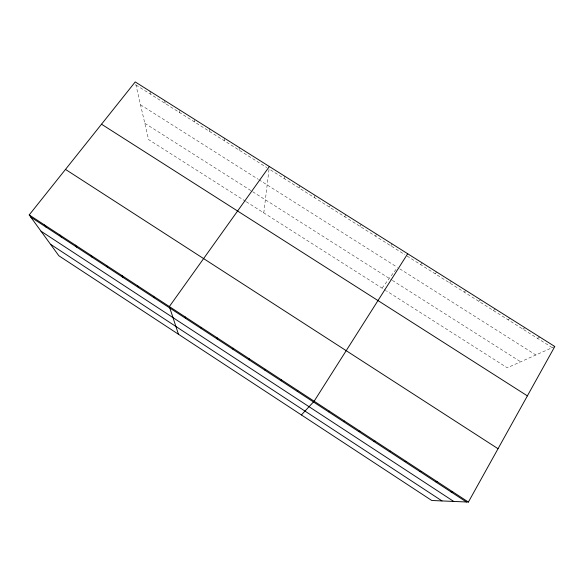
<?xml version="1.0" encoding="UTF-8"?>
<svg xmlns="http://www.w3.org/2000/svg" width="584" height="584" viewBox="0 0 584 584"><rect width="100%" height="100%" fill="white"/><g stroke="black" fill="none" stroke-linecap="round" stroke-linejoin="round"><path stroke-width="0.44" stroke-dasharray="2.92 2.19" d="M239.133 150.11L239.199 147.496M263.786 212.875L269.063 168.995L404.843 254.653M284.109 178.485L284.525 176.076M299.205 188.004L299.731 185.668M314.353 197.56L314.995 195.297M329.544 207.152L330.31 204.955M344.794 216.773L345.684 214.642M360.094 226.424L361.102 224.365M375.454 236.111L376.578 234.126M390.857 245.827L392.105 243.915M382.06 288.124L397.5 267.414M420.699 264.654L422.188 262.888M435.131 273.757L436.73 272.056M449.607 282.89L451.322 281.262M464.127 292.058L465.959 290.489M478.697 301.249L480.647 299.753M493.312 310.469L495.385 309.038M507.978 319.718L510.168 318.36M522.687 328.996L524.994 327.712M537.448 338.311L539.871 337.092M554.8 346.509L507.27 367.789L386.425 290.905M135.941 85.008L266.815 167.579M407.077 256.062L552.252 347.648M140.525 104.799L258.15 179.23M258.902 179.704L396.77 266.946M399.777 268.852L535.878 354.977M144.81 123.268L391.579 279.875M392.346 280.364L520.658 361.795M245.521 201.254L148.591 139.591L135.4 82.702M246.28 201.743L385.703 290.438M149.927 91.206L150.533 94.214M164.681 100.506L165.177 103.448M179.58 110.566L179.865 112.719M194.406 119.91L194.611 122.02M209.24 128.604L209.401 131.349M224.198 138.036L224.241 140.715"/><path stroke-width="0.88" d="M233.089 349.407L233.111 348.247M249.047 359.839L249.2 358.758M265.056 370.314L265.34 369.314M281.13 380.819L281.546 379.907M468.397 502.065L554.8 346.509L135.225 81.935L29.2 214.934L58.845 255.763L431.759 500.488L468.397 502.065L29.2 214.934M407.69 253.741L314.134 401.215L301.41 414.947M297.256 391.368L297.811 390.543M269.363 166.52L169.353 306.556L178.448 334.252M328.507 411.8L329.318 411.143M343.626 421.684L344.56 421.108M358.788 431.605L359.853 431.109M374.008 441.555L375.205 441.139M389.28 451.541L390.601 451.206M404.602 461.557L406.055 461.309M419.976 471.609L421.56 471.441M435.401 481.698L437.117 481.618M450.884 491.823L452.731 491.823M101.521 124.217L527.381 395.872M65.496 169.404L498.028 448.716M30.791 217.124L466.412 501.977M41.011 231.206L453.731 501.43M50.501 244.273L442.015 500.926M44.552 224.971L46.019 227.088M59.955 235.038L61.305 237.082M75.416 245.149L76.65 247.112M90.929 255.296L92.038 257.179M106.5 265.472L107.492 267.282M122.129 275.692L122.99 277.415M137.809 285.941L138.554 287.591M153.555 296.234L154.169 297.803M185.201 316.922L185.566 318.331M201.115 327.325L201.349 328.653M217.087 337.764L217.19 339.012"/></g></svg>
